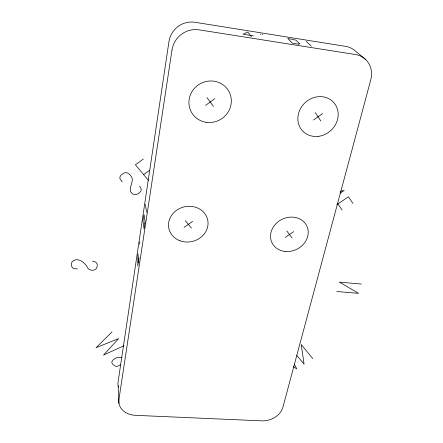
<?xml version="1.0" encoding="UTF-8"?>
<svg xmlns="http://www.w3.org/2000/svg" width="443" height="443" viewBox="0 0 443 443"><rect width="100%" height="100%" fill="white"/><g stroke="black" fill="none" stroke-linecap="round" stroke-linejoin="round"><path stroke-width="0.66" d="M138.997 257.826L137.751 266.082L137.95 253.911L138.903 262.693M112.018 331.896L96.037 347.7L118.635 338.618L103.512 355.07L123.913 345.789M205.58 105.345L214.844 98.667M143.377 159.043L135.414 164.763L148.438 180.412M143.621 174.625L149.795 170.212M313.489 120.014L322.687 113.58M184.066 227.348L192.633 221.389M340.235 193.131L344.178 190.457L340.174 191.332M285.181 237.398L293.692 231.634M336.791 204.677L348.458 196.781L352.955 203.426M120.801 364.495L117.866 366.178A3.799 3.062 -6.2 0 1 115.036 366.023A8.744 7.06 -6.4 0 1 111.929 362.961L111.835 361.798C113.43 358.149 118.192 356.521 121.93 357.651M77.409 268.979L73.627 268.386A4.137 3.55 0.8 0 1 71.633 266.337A9.491 8.157 0.3 0 1 72.143 261.658C77.569 256.503 85.316 262.594 87.708 268.048C89.663 270.784 94.381 271.16 96.496 268.452A9.458 8.135 -0.5 0 0 97.078 263.812C96.319 261.968 94.265 261.27 92.41 261.248M336.774 291.5L358.57 293.338L339.427 282.136L361.333 284.046M253.335 35.844L243.035 34.211L247.748 32.034L251.414 36.697M293.377 366.66L296.749 368.914L294.362 364.096M365.331 59.218L355.275 50.939A22.427 20.057 -50.6 0 0 345.761 46.393L195.064 22.294A22.864 22.493 -64.1 0 0 168.944 41.686L118.087 381.899A18.556 14.741 -8.1 0 0 118.442 387.021M306.312 41.382L311.268 46.177M122.224 181.946L120.036 178.9A4.286 3.932 -0.6 0 1 120.413 175.96A9.812 8.998 -1.7 0 1 124.887 172.742C128.376 171.945 130.613 175.345 132.08 177.953C133.077 181.447 130.718 184.831 130.386 188.275C129.256 191.703 132.806 195.369 136.261 194.555A9.763 8.932 -2.8 0 0 140.68 191.404C141.705 189.676 140.979 187.594 139.617 186.287M262.162 34.283L262.544 34.731M260.44 34.006L260.822 34.46M185.252 220.642L191.42 228.079M296.777 355.364L304.075 364.157L301.218 344.51L312.714 358.586M286.743 230.93L292.109 238.085M206.953 97.571L213.443 106.414M337.926 203.913L342.118 209.988M315.283 112.555L320.859 121.017M145.404 204.223L146.55 212.214M139.711 241.967L139.811 242.797M139.501 243.384L139.595 244.22M118.143 385.77L118.968 403.446M144.822 223.438L144.047 228.765L142.962 220.509L144.075 214.694L144.911 220.359A3.245 0.36 -84.4 0 1 144.822 223.438M172.006 49.981L118.912 399.497A19.154 15.012 -8.4 0 0 135.458 415.335L261.747 420.85A18.263 14.065 -17.4 0 0 282.861 407.372L370.741 79.945A23.269 20.666 -49.3 0 0 355.502 54.544L199.195 29.864A23.723 23.302 -54.6 0 0 172.006 49.981M298.283 44.067L292.302 43.176L287.751 38.419L295.891 40.13L299.557 43.619A3.516 0.664 12.1 0 1 298.283 44.067M284.987 251.43A19.337 16.69 -25.9 0 0 307.453 227.547A19.337 16.69 -25.9 0 0 275.684 223.992A19.337 16.69 -25.9 0 0 284.987 251.43M206.167 122.29A21.43 20.561 -30.1 0 0 230.15 94.193A21.43 20.561 -30.1 0 0 194.051 88.755A21.43 20.561 -30.1 0 0 206.167 122.29M318.196 136.366A21.087 18.96 -41.9 0 0 335.395 104.681A21.087 18.96 -41.9 0 0 300.47 108.618A21.087 18.96 -41.9 0 0 318.196 136.366M179.93 240.737A19.896 17.753 -13.3 0 0 207.983 221.677A19.896 17.753 -13.3 0 0 176.895 210.082A19.896 17.753 -13.3 0 0 179.93 240.737"/></g></svg>
